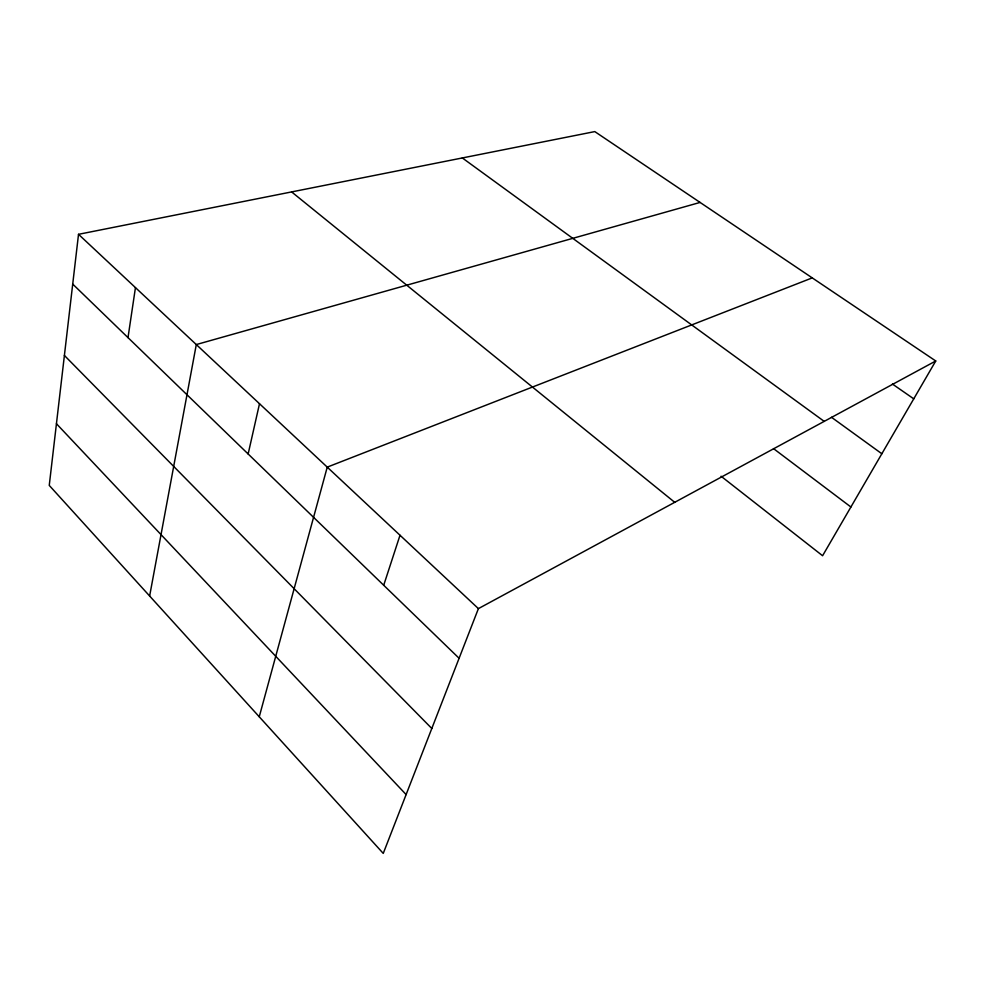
<?xml version="1.0" encoding="UTF-8"?>
<svg xmlns="http://www.w3.org/2000/svg" width="985" height="985" viewBox="0 0 985 985"><rect width="100%" height="100%" fill="white"/><g stroke="black" fill="none" stroke-linecap="round" stroke-linejoin="round"><path stroke-width="1.48" d="M78.517 234.319L49.25 485.408L383.251 853.404L478.402 608.619L935.75 360.978L594.792 131.596L78.517 234.319L478.402 608.619M128.001 337.621L135.45 287.608M149.634 596.011L196.298 344.565L700.076 202.43M248.146 453.974L259.498 403.727M259.252 716.784L327.242 467.124L812.243 277.893M383.707 585.262L400.008 535.249M935.75 360.978L822.586 555.737L721.069 476.235M892.422 384.039L913.76 398.839M831.488 417.283L881.846 453.753M462.322 157.945L824.211 421.383M773.496 448.594L850.905 507.004M291.622 191.915L674.725 502.325M72.718 284.086L459.096 658.275M64.394 355.45L431.812 728.481M56.441 423.722L406.115 794.563"/></g></svg>
